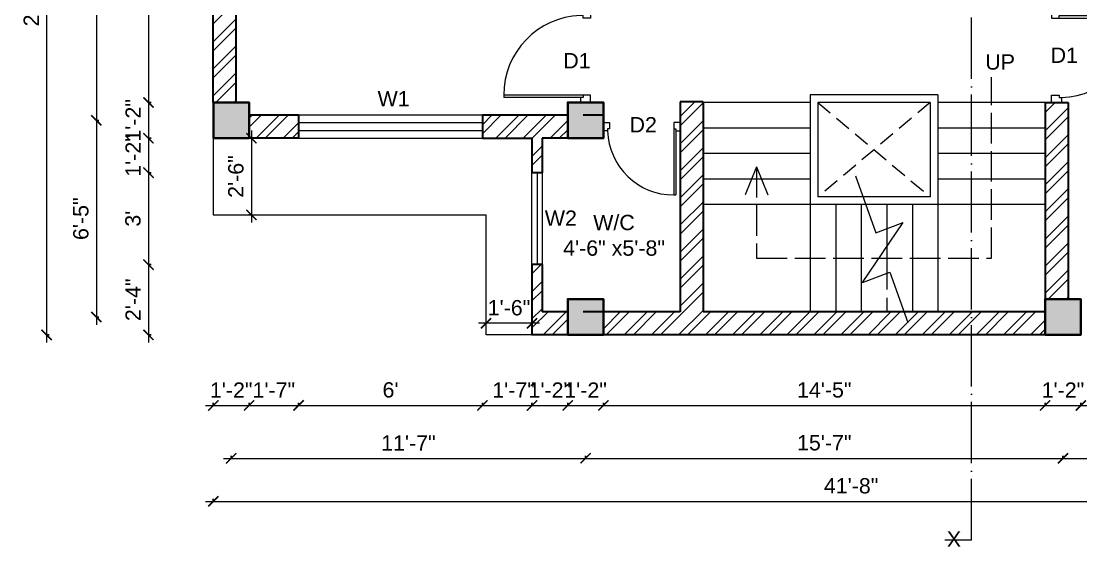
# Model space of a CAD drawing. Header units: inches. Extents: x -12071822 to 12321209, y -1222525 to 1319227.
# Drawn here: x 116372.3 to 116787.4, y 37196.9 to 37402.7 of the extents above; entities that cross this region are included whole.
import ezdxf

# ---------------------------------------------------------------- set-up
doc = ezdxf.new("R2010")
doc.units = ezdxf.units.IN
doc.header["$MEASUREMENT"] = 0
doc.header["$PDMODE"] = 35
for name, pattern in [('ACAD_ISO02W100', [15, 12, -3]), ('ACAD_ISO04W100', [30, 24, -3, 0, -3]), ('DASHED', [19.05, 12.7, -6.35])]:
    doc.linetypes.add(name, pattern=pattern)
for name, color, linetype, lineweight in [('Column', 181, 'Continuous', 40), ('Dimension', 130, 'Continuous', 9), ('Hatch', 9, 'Continuous', 9), ('Hidden', 254, 'ACAD_ISO02W100', 15), ('SECTION', 7, 'ACAD_ISO04W100', 18), ('Stairs', 61, 'Continuous', 18), ('TEXT', 255, 'Continuous', 35), ('Walls', 11, 'Continuous', 35), ('Windows', 151, 'Continuous', 15)]:
    doc.layers.add(name, color=color, linetype=linetype, lineweight=lineweight)
doc.styles.get("Standard").update_dxf_attribs({"font": 'arial.ttf'})
doc.dimstyles.get("Standard").update_dxf_attribs({"dimtxt": 6, "dimasz": 4, "dimexe": 0, "dimexo": 6, "dimgap": 3, "dimtad": 1, "dimdec": 0, "dimzin": 0, "dimdsep": 46, "dimlunit": 4, "dimtxsty": 'Standard', "dimblk": 'ARCHTICK', "dimcen": 0.09, "dimdle": 3, "dimclrd": 256, "dimadec": 0, "dimazin": 0, "dimtfac": 1, "dimtdec": 0, "dimtofl": 0, "dimtmove": 0, "dimatfit": 3, "dimfxl": 1, "dimfxlon": 1, "dimtolj": 1, "dimtzin": 0, "dimlwd": -1, "dimarcsym": 0})
pattern_1 = [(45, (-6139.794, -1273.291), (-5.30330086, 5.30330086), []), (45, (-6136.258, -1273.291), (-5.30330086, 5.30330086), [])]

# ---------------------------------------------------------------- blocks, each defined once
blk = doc.blocks.new('colm')
at = {"layer": 'Hatch'}
h = blk.add_hatch(color=256, dxfattribs=at)
h.dxf.hatch_style = 1
h.paths.add_polyline_path([(66705.71, 8319.73), (66705.71, 8307.73), (66717.71, 8307.73), (66717.71, 8319.73)])
at = {"layer": 'Column'}
blk.add_lwpolyline([(66705.71, 8307.73), (66717.71, 8307.73), (66717.71, 8319.73), (66705.71, 8319.73)], close=True, dxfattribs=at)
blk = doc.blocks.new('GFFGS')
at = {"layer": 'Windows'}
for p, q in [((97915.22, 19628.63), (97915.22, 19658.74)), ((97916.19, 19658.74), (97915.22, 19658.74)), ((97916.19, 19627.65), (97916.19, 19658.77)), ((97915.22, 19628.63), (97913.27, 19628.63)), ((97913.27, 19628.63), (97913.27, 19624.73)), ((97915.22, 19627.65), (97915.22, 19628.63)), ((97916.19, 19627.65), (97915.22, 19627.65)), ((97916.19, 19624.73), (97916.19, 19627.65)), ((97946.35, 19624.73), (97946.35, 19627.65)), ((97946.35, 19627.65), (97947.32, 19627.65)), ((97947.32, 19627.65), (97947.32, 19628.63)), ((97947.32, 19628.63), (97949.27, 19628.63)), ((97949.27, 19628.63), (97949.27, 19624.73)), ((97913.27, 19624.73), (97916.19, 19624.73)), ((97949.27, 19624.73), (97946.35, 19624.73))]:
    blk.add_line(p, q, dxfattribs=at)
blk.add_arc((97916.25, 19627.66), 31.08, 1.7801, 90.1235, dxfattribs=at)
blk = doc.blocks.new('_ArchTick')
at = {"color": 0, "linetype": 'ByBlock', "const_width": 0.15}
blk.add_lwpolyline([(-0.5, -0.5), (0.5, 0.5)], dxfattribs=at)
blk = doc.blocks.new('*D1693')
at = {"layer": 'Defpoints', "color": 0, "transparency": 16777216}
for p in [(116447.61, 37518.41), (116422.21, 37370.91), (116447.61, 37370.91)]:
    blk.add_point(p, dxfattribs=at)
at = {"layer": 'Dimension', "transparency": 16777216}
blk.add_line((116422.21, 37521.41), (116422.21, 37367.91), dxfattribs=at)
at = {"layer": 'Dimension', "color": 0, "lineweight": -2, "transparency": 16777216}
for p, q in [((116423.21, 37518.41), (116422.21, 37518.41)), ((116423.21, 37370.91), (116422.21, 37370.91))]:
    blk.add_line(p, q, dxfattribs=at)
at = {"layer": 'Dimension', "transparency": 16777216, "xscale": 4, "yscale": 4, "zscale": 4}
for p, rotation in [((116422.21, 37518.41), 90), ((116422.21, 37370.91), 270)]:
    blk.add_blockref('_ArchTick', p, dxfattribs=dict(at, rotation=rotation))
at = {"layer": 'Dimension', "color": 0, "lineweight": -2, "transparency": 16777216, "insert": (116416.14, 37444.66), "char_height": 6, "attachment_point": 5, "rotation": 90}
blk.add_mtext('\\A1;12\'-3"', dxfattribs=at)
blk = doc.blocks.new('*D1694')
at = {"layer": 'Defpoints', "color": 0, "transparency": 16777216}
for p in [(116447.61, 37370.91), (116422.21, 37356.91), (116447.61, 37356.91)]:
    blk.add_point(p, dxfattribs=at)
at = {"layer": 'Dimension', "transparency": 16777216}
blk.add_line((116422.21, 37373.91), (116422.21, 37353.91), dxfattribs=at)
at = {"layer": 'Dimension', "color": 0, "lineweight": -2, "transparency": 16777216}
for p, q in [((116423.21, 37370.91), (116422.21, 37370.91)), ((116423.21, 37356.91), (116422.21, 37356.91))]:
    blk.add_line(p, q, dxfattribs=at)
at = {"layer": 'Dimension', "transparency": 16777216, "xscale": 4, "yscale": 4, "zscale": 4}
for p, rotation in [((116422.21, 37370.91), 90), ((116422.21, 37356.91), 270)]:
    blk.add_blockref('_ArchTick', p, dxfattribs=dict(at, rotation=rotation))
at = {"layer": 'Dimension', "color": 0, "lineweight": -2, "transparency": 16777216, "insert": (116416.2, 37363.91), "char_height": 6, "attachment_point": 5, "rotation": 90}
blk.add_mtext('\\A1;1\'-2"', dxfattribs=at)
blk = doc.blocks.new('*D1695')
at = {"layer": 'Defpoints', "color": 0, "transparency": 16777216}
for p in [(116447.61, 37356.91), (116422.21, 37343.41), (116572.43, 37343.41)]:
    blk.add_point(p, dxfattribs=at)
at = {"layer": 'Dimension', "transparency": 16777216}
blk.add_line((116422.21, 37359.91), (116422.21, 37340.41), dxfattribs=at)
at = {"layer": 'Dimension', "color": 0, "lineweight": -2, "transparency": 16777216}
for p, q in [((116423.21, 37356.91), (116422.21, 37356.91)), ((116423.21, 37343.41), (116422.21, 37343.41))]:
    blk.add_line(p, q, dxfattribs=at)
at = {"layer": 'Dimension', "transparency": 16777216, "xscale": 4, "yscale": 4, "zscale": 4}
for p, rotation in [((116422.21, 37356.91), 90), ((116422.21, 37343.41), 270)]:
    blk.add_blockref('_ArchTick', p, dxfattribs=dict(at, rotation=rotation))
at = {"layer": 'Dimension', "color": 0, "lineweight": -2, "transparency": 16777216, "insert": (116416.2, 37350.16), "char_height": 6, "attachment_point": 5, "rotation": 90}
blk.add_mtext('\\A1;1\'-2"', dxfattribs=at)
blk = doc.blocks.new('*D1696')
at = {"layer": 'Defpoints', "color": 0, "transparency": 16777216}
for p in [(116572.43, 37343.41), (116422.21, 37307.41), (116572.43, 37307.41)]:
    blk.add_point(p, dxfattribs=at)
at = {"layer": 'Dimension', "transparency": 16777216}
blk.add_line((116422.21, 37346.41), (116422.21, 37304.41), dxfattribs=at)
at = {"layer": 'Dimension', "color": 0, "lineweight": -2, "transparency": 16777216}
for p, q in [((116423.21, 37343.41), (116422.21, 37343.41)), ((116423.21, 37307.41), (116422.21, 37307.41))]:
    blk.add_line(p, q, dxfattribs=at)
at = {"layer": 'Dimension', "transparency": 16777216, "xscale": 4, "yscale": 4, "zscale": 4}
for p, rotation in [((116422.21, 37343.41), 90), ((116422.21, 37307.41), 270)]:
    blk.add_blockref('_ArchTick', p, dxfattribs=dict(at, rotation=rotation))
at = {"layer": 'Dimension', "color": 0, "lineweight": -2, "transparency": 16777216, "insert": (116416.14, 37325.41), "char_height": 6, "attachment_point": 5, "rotation": 90}
blk.add_mtext("\\A1;3'", dxfattribs=at)
blk = doc.blocks.new('*D1697')
at = {"layer": 'Defpoints', "color": 0, "transparency": 16777216}
for p in [(116572.43, 37307.41), (116422.21, 37279.91), (116572.43, 37279.91)]:
    blk.add_point(p, dxfattribs=at)
at = {"layer": 'Dimension', "transparency": 16777216}
blk.add_line((116422.21, 37310.41), (116422.21, 37276.91), dxfattribs=at)
at = {"layer": 'Dimension', "color": 0, "lineweight": -2, "transparency": 16777216}
for p, q in [((116423.21, 37307.41), (116422.21, 37307.41)), ((116423.21, 37279.91), (116422.21, 37279.91))]:
    blk.add_line(p, q, dxfattribs=at)
at = {"layer": 'Dimension', "transparency": 16777216, "xscale": 4, "yscale": 4, "zscale": 4}
for p, rotation in [((116422.21, 37307.41), 90), ((116422.21, 37279.91), 270)]:
    blk.add_blockref('_ArchTick', p, dxfattribs=dict(at, rotation=rotation))
at = {"layer": 'Dimension', "color": 0, "lineweight": -2, "transparency": 16777216, "insert": (116416.2, 37293.66), "char_height": 6, "attachment_point": 5, "rotation": 90}
blk.add_mtext('\\A1;2\'-4"', dxfattribs=at)
blk = doc.blocks.new('*D1698')
at = {"layer": 'Defpoints', "color": 0, "transparency": 16777216}
for p in [(116447.61, 37525.41), (116401.81, 37363.91), (116447.61, 37363.91)]:
    blk.add_point(p, dxfattribs=at)
at = {"layer": 'Dimension', "transparency": 16777216}
blk.add_line((116401.81, 37528.41), (116401.81, 37360.91), dxfattribs=at)
at = {"layer": 'Dimension', "color": 0, "lineweight": -2, "transparency": 16777216}
for p, q in [((116402.81, 37525.41), (116401.81, 37525.41)), ((116402.81, 37363.91), (116401.81, 37363.91))]:
    blk.add_line(p, q, dxfattribs=at)
at = {"layer": 'Dimension', "transparency": 16777216, "xscale": 4, "yscale": 4, "zscale": 4}
for p, rotation in [((116401.81, 37525.41), 90), ((116401.81, 37363.91), 270)]:
    blk.add_blockref('_ArchTick', p, dxfattribs=dict(at, rotation=rotation))
at = {"layer": 'Dimension', "color": 0, "lineweight": -2, "transparency": 16777216, "insert": (116395.74, 37444.66), "char_height": 6, "attachment_point": 5, "rotation": 90}
blk.add_mtext('\\A1;13\'-5"', dxfattribs=at)
blk = doc.blocks.new('*D1699')
at = {"layer": 'Defpoints', "color": 0, "transparency": 16777216}
for p in [(116447.61, 37363.91), (116401.81, 37286.91), (116586.43, 37286.91)]:
    blk.add_point(p, dxfattribs=at)
at = {"layer": 'Dimension', "transparency": 16777216}
blk.add_line((116401.81, 37366.91), (116401.81, 37283.91), dxfattribs=at)
at = {"layer": 'Dimension', "color": 0, "lineweight": -2, "transparency": 16777216}
for p, q in [((116402.81, 37363.91), (116401.81, 37363.91)), ((116402.81, 37286.91), (116401.81, 37286.91))]:
    blk.add_line(p, q, dxfattribs=at)
at = {"layer": 'Dimension', "transparency": 16777216, "xscale": 4, "yscale": 4, "zscale": 4}
for p, rotation in [((116401.81, 37363.91), 90), ((116401.81, 37286.91), 270)]:
    blk.add_blockref('_ArchTick', p, dxfattribs=dict(at, rotation=rotation))
at = {"layer": 'Dimension', "color": 0, "lineweight": -2, "transparency": 16777216, "insert": (116395.74, 37325.41), "char_height": 6, "attachment_point": 5, "rotation": 90}
blk.add_mtext('\\A1;6\'-5"', dxfattribs=at)
blk = doc.blocks.new('*D1581')
at = {"layer": 'Defpoints', "color": 0, "transparency": 16777216}
for p in [(116447.61, 37532.41), (116382.3, 37279.91), (116572.43, 37279.91)]:
    blk.add_point(p, dxfattribs=at)
at = {"layer": 'Dimension', "transparency": 16777216}
blk.add_line((116382.3, 37535.41), (116382.3, 37276.91), dxfattribs=at)
at = {"layer": 'Dimension', "color": 0, "lineweight": -2, "transparency": 16777216}
for p, q in [((116383.3, 37532.41), (116382.3, 37532.41)), ((116383.3, 37279.91), (116382.3, 37279.91))]:
    blk.add_line(p, q, dxfattribs=at)
at = {"layer": 'Dimension', "transparency": 16777216, "xscale": 4, "yscale": 4, "zscale": 4}
for p, rotation in [((116382.3, 37532.41), 90), ((116382.3, 37279.91), 270)]:
    blk.add_blockref('_ArchTick', p, dxfattribs=dict(at, rotation=rotation))
at = {"layer": 'Dimension', "color": 0, "lineweight": -2, "transparency": 16777216, "insert": (116376.28, 37406.16), "char_height": 6, "attachment_point": 5, "rotation": 90}
blk.add_mtext("\\A1;21'", dxfattribs=at)
blk = doc.blocks.new('*D1582')
at = {"layer": 'Defpoints', "color": 0, "transparency": 16777216}
for p in [(116447.61, 37356.91), (116461.61, 37356.91), (116461.61, 37252.28)]:
    blk.add_point(p, dxfattribs=at)
at = {"layer": 'Dimension', "color": 0, "lineweight": -2, "transparency": 16777216}
for p, q in [((116447.61, 37253.28), (116447.61, 37252.28)), ((116461.61, 37253.28), (116461.61, 37252.28))]:
    blk.add_line(p, q, dxfattribs=at)
at = {"layer": 'Dimension', "transparency": 16777216}
blk.add_line((116444.61, 37252.28), (116464.61, 37252.28), dxfattribs=at)
at = {"layer": 'Dimension', "transparency": 16777216, "xscale": 4, "yscale": 4, "zscale": 4, "rotation": 180}
blk.add_blockref('_ArchTick', (116447.61, 37252.28), dxfattribs=at)
at = {"layer": 'Dimension', "transparency": 16777216, "xscale": 4, "yscale": 4, "zscale": 4}
blk.add_blockref('_ArchTick', (116461.61, 37252.28), dxfattribs=at)
at = {"layer": 'Dimension', "color": 0, "lineweight": -2, "transparency": 16777216, "insert": (116454.61, 37258.29), "char_height": 6, "attachment_point": 5}
blk.add_mtext('\\A1;1\'-2"', dxfattribs=at)
blk = doc.blocks.new('*D1700')
at = {"layer": 'Defpoints', "color": 0, "transparency": 16777216}
for p in [(116553.02, 37356.91), (116572.43, 37279.91), (116572.43, 37252.28)]:
    blk.add_point(p, dxfattribs=at)
at = {"layer": 'Dimension', "color": 0, "lineweight": -2, "transparency": 16777216}
for p, q in [((116553.02, 37253.28), (116553.02, 37252.28)), ((116572.43, 37253.28), (116572.43, 37252.28))]:
    blk.add_line(p, q, dxfattribs=at)
at = {"layer": 'Dimension', "transparency": 16777216}
blk.add_line((116550.02, 37252.28), (116575.43, 37252.28), dxfattribs=at)
at = {"layer": 'Dimension', "transparency": 16777216, "xscale": 4, "yscale": 4, "zscale": 4, "rotation": 180}
blk.add_blockref('_ArchTick', (116553.02, 37252.28), dxfattribs=at)
at = {"layer": 'Dimension', "transparency": 16777216, "xscale": 4, "yscale": 4, "zscale": 4}
blk.add_blockref('_ArchTick', (116572.43, 37252.28), dxfattribs=at)
at = {"layer": 'Dimension', "color": 0, "lineweight": -2, "transparency": 16777216, "insert": (116565.22, 37258.29), "char_height": 6, "attachment_point": 5}
blk.add_mtext('\\A1;1\'-7"', dxfattribs=at)
blk = doc.blocks.new('*D1701')
at = {"layer": 'Defpoints', "color": 0, "transparency": 16777216}
for p in [(116572.43, 37279.91), (116586.43, 37279.91), (116586.43, 37252.28)]:
    blk.add_point(p, dxfattribs=at)
at = {"layer": 'Dimension', "color": 0, "lineweight": -2, "transparency": 16777216}
for p, q in [((116572.43, 37253.28), (116572.43, 37252.28)), ((116586.43, 37253.28), (116586.43, 37252.28))]:
    blk.add_line(p, q, dxfattribs=at)
at = {"layer": 'Dimension', "transparency": 16777216}
blk.add_line((116569.43, 37252.28), (116589.43, 37252.28), dxfattribs=at)
at = {"layer": 'Dimension', "transparency": 16777216, "xscale": 4, "yscale": 4, "zscale": 4, "rotation": 180}
blk.add_blockref('_ArchTick', (116572.43, 37252.28), dxfattribs=at)
at = {"layer": 'Dimension', "transparency": 16777216, "xscale": 4, "yscale": 4, "zscale": 4}
blk.add_blockref('_ArchTick', (116586.43, 37252.28), dxfattribs=at)
at = {"layer": 'Dimension', "color": 0, "lineweight": -2, "transparency": 16777216, "insert": (116579.43, 37258.29), "char_height": 6, "attachment_point": 5}
blk.add_mtext('\\A1;1\'-2"', dxfattribs=at)
blk = doc.blocks.new('*D1702')
at = {"layer": 'Defpoints', "color": 0, "transparency": 16777216}
for p in [(116586.43, 37279.91), (116600.43, 37279.91), (116600.43, 37252.28)]:
    blk.add_point(p, dxfattribs=at)
at = {"layer": 'Dimension', "color": 0, "lineweight": -2, "transparency": 16777216}
for p, q in [((116586.43, 37253.28), (116586.43, 37252.28)), ((116600.43, 37253.28), (116600.43, 37252.28))]:
    blk.add_line(p, q, dxfattribs=at)
at = {"layer": 'Dimension', "transparency": 16777216}
blk.add_line((116583.43, 37252.28), (116603.43, 37252.28), dxfattribs=at)
at = {"layer": 'Dimension', "transparency": 16777216, "xscale": 4, "yscale": 4, "zscale": 4, "rotation": 180}
blk.add_blockref('_ArchTick', (116586.43, 37252.28), dxfattribs=at)
at = {"layer": 'Dimension', "transparency": 16777216, "xscale": 4, "yscale": 4, "zscale": 4}
blk.add_blockref('_ArchTick', (116600.43, 37252.28), dxfattribs=at)
at = {"layer": 'Dimension', "color": 0, "lineweight": -2, "transparency": 16777216, "insert": (116593.43, 37258.29), "char_height": 6, "attachment_point": 5}
blk.add_mtext('\\A1;1\'-2"', dxfattribs=at)
blk = doc.blocks.new('*D1703')
at = {"layer": 'Defpoints', "color": 0, "transparency": 16777216}
for p in [(116773.43, 37279.91), (116787.43, 37279.91), (116787.43, 37252.28)]:
    blk.add_point(p, dxfattribs=at)
at = {"layer": 'Dimension', "color": 0, "lineweight": -2, "transparency": 16777216}
for p, q in [((116773.43, 37253.28), (116773.43, 37252.28)), ((116787.43, 37253.28), (116787.43, 37252.28))]:
    blk.add_line(p, q, dxfattribs=at)
at = {"layer": 'Dimension', "transparency": 16777216}
blk.add_line((116770.43, 37252.28), (116790.43, 37252.28), dxfattribs=at)
at = {"layer": 'Dimension', "transparency": 16777216, "xscale": 4, "yscale": 4, "zscale": 4, "rotation": 180}
blk.add_blockref('_ArchTick', (116773.43, 37252.28), dxfattribs=at)
at = {"layer": 'Dimension', "transparency": 16777216, "xscale": 4, "yscale": 4, "zscale": 4}
blk.add_blockref('_ArchTick', (116787.43, 37252.28), dxfattribs=at)
at = {"layer": 'Dimension', "color": 0, "lineweight": -2, "transparency": 16777216, "insert": (116780.43, 37258.29), "char_height": 6, "attachment_point": 5}
blk.add_mtext('\\A1;1\'-2"', dxfattribs=at)
blk = doc.blocks.new('*D1704')
at = {"layer": 'Defpoints', "color": 0, "transparency": 16777216}
for p in [(116787.43, 37279.91), (116933.3, 37279.91), (116933.3, 37252.28)]:
    blk.add_point(p, dxfattribs=at)
at = {"layer": 'Dimension', "color": 0, "lineweight": -2, "transparency": 16777216}
for p, q in [((116787.43, 37253.28), (116787.43, 37252.28)), ((116933.3, 37253.28), (116933.3, 37252.28))]:
    blk.add_line(p, q, dxfattribs=at)
at = {"layer": 'Dimension', "transparency": 16777216}
blk.add_line((116784.43, 37252.28), (116936.3, 37252.28), dxfattribs=at)
at = {"layer": 'Dimension', "transparency": 16777216, "xscale": 4, "yscale": 4, "zscale": 4, "rotation": 180}
blk.add_blockref('_ArchTick', (116787.43, 37252.28), dxfattribs=at)
at = {"layer": 'Dimension', "transparency": 16777216, "xscale": 4, "yscale": 4, "zscale": 4}
blk.add_blockref('_ArchTick', (116933.3, 37252.28), dxfattribs=at)
at = {"layer": 'Dimension', "color": 0, "lineweight": -2, "transparency": 16777216, "insert": (116860.36, 37258.29), "char_height": 6, "attachment_point": 5}
blk.add_mtext('\\A1;12\'-2"', dxfattribs=at)
blk = doc.blocks.new('*D1706')
at = {"layer": 'Defpoints', "color": 0, "transparency": 16777216}
for p in [(116454.61, 37356.91), (116593.43, 37279.91), (116593.43, 37231.58)]:
    blk.add_point(p, dxfattribs=at)
at = {"layer": 'Dimension', "color": 0, "lineweight": -2, "transparency": 16777216}
for p, q in [((116454.61, 37232.58), (116454.61, 37231.58)), ((116593.43, 37232.58), (116593.43, 37231.58))]:
    blk.add_line(p, q, dxfattribs=at)
at = {"layer": 'Dimension', "transparency": 16777216}
blk.add_line((116451.61, 37231.58), (116596.43, 37231.58), dxfattribs=at)
at = {"layer": 'Dimension', "transparency": 16777216, "xscale": 4, "yscale": 4, "zscale": 4, "rotation": 180}
blk.add_blockref('_ArchTick', (116454.61, 37231.58), dxfattribs=at)
at = {"layer": 'Dimension', "transparency": 16777216, "xscale": 4, "yscale": 4, "zscale": 4}
blk.add_blockref('_ArchTick', (116593.43, 37231.58), dxfattribs=at)
at = {"layer": 'Dimension', "color": 0, "lineweight": -2, "transparency": 16777216, "insert": (116524.02, 37237.59), "char_height": 6, "attachment_point": 5}
blk.add_mtext('\\A1;11\'-7"', dxfattribs=at)
blk = doc.blocks.new('*D1707')
at = {"layer": 'Defpoints', "color": 0, "transparency": 16777216}
for p in [(116593.43, 37279.91), (116780.43, 37279.91), (116780.43, 37231.58)]:
    blk.add_point(p, dxfattribs=at)
at = {"layer": 'Dimension', "color": 0, "lineweight": -2, "transparency": 16777216}
for p, q in [((116593.43, 37232.58), (116593.43, 37231.58)), ((116780.43, 37232.58), (116780.43, 37231.58))]:
    blk.add_line(p, q, dxfattribs=at)
at = {"layer": 'Dimension', "transparency": 16777216}
blk.add_line((116590.43, 37231.58), (116783.43, 37231.58), dxfattribs=at)
at = {"layer": 'Dimension', "transparency": 16777216, "xscale": 4, "yscale": 4, "zscale": 4, "rotation": 180}
blk.add_blockref('_ArchTick', (116593.43, 37231.58), dxfattribs=at)
at = {"layer": 'Dimension', "transparency": 16777216, "xscale": 4, "yscale": 4, "zscale": 4}
blk.add_blockref('_ArchTick', (116780.43, 37231.58), dxfattribs=at)
at = {"layer": 'Dimension', "color": 0, "lineweight": -2, "transparency": 16777216, "insert": (116686.93, 37237.65), "char_height": 6, "attachment_point": 5}
blk.add_mtext('\\A1;15\'-7"', dxfattribs=at)
blk = doc.blocks.new('*D1708')
at = {"layer": 'Defpoints', "color": 0, "transparency": 16777216}
for p in [(116780.43, 37279.91), (116940.3, 37279.91), (116940.3, 37231.58)]:
    blk.add_point(p, dxfattribs=at)
at = {"layer": 'Dimension', "color": 0, "lineweight": -2, "transparency": 16777216}
for p, q in [((116780.43, 37232.58), (116780.43, 37231.58)), ((116940.3, 37232.58), (116940.3, 37231.58))]:
    blk.add_line(p, q, dxfattribs=at)
at = {"layer": 'Dimension', "transparency": 16777216}
blk.add_line((116777.43, 37231.58), (116943.3, 37231.58), dxfattribs=at)
at = {"layer": 'Dimension', "transparency": 16777216, "xscale": 4, "yscale": 4, "zscale": 4, "rotation": 180}
blk.add_blockref('_ArchTick', (116780.43, 37231.58), dxfattribs=at)
at = {"layer": 'Dimension', "transparency": 16777216, "xscale": 4, "yscale": 4, "zscale": 4}
blk.add_blockref('_ArchTick', (116940.3, 37231.58), dxfattribs=at)
at = {"layer": 'Dimension', "color": 0, "lineweight": -2, "transparency": 16777216, "insert": (116860.36, 37237.65), "char_height": 6, "attachment_point": 5}
blk.add_mtext('\\A1;13\'-4"', dxfattribs=at)
blk = doc.blocks.new('*D1583')
at = {"layer": 'Defpoints', "color": 0, "transparency": 16777216}
for p in [(116447.61, 37356.91), (116947.3, 37279.91), (116947.3, 37214.71)]:
    blk.add_point(p, dxfattribs=at)
at = {"layer": 'Dimension', "transparency": 16777216}
blk.add_line((116444.61, 37214.71), (116950.3, 37214.71), dxfattribs=at)
at = {"layer": 'Dimension', "color": 0, "lineweight": -2, "transparency": 16777216}
for p, q in [((116447.61, 37215.71), (116447.61, 37214.71)), ((116947.3, 37215.71), (116947.3, 37214.71))]:
    blk.add_line(p, q, dxfattribs=at)
at = {"layer": 'Dimension', "transparency": 16777216, "xscale": 4, "yscale": 4, "zscale": 4, "rotation": 180}
blk.add_blockref('_ArchTick', (116447.61, 37214.71), dxfattribs=at)
at = {"layer": 'Dimension', "transparency": 16777216, "xscale": 4, "yscale": 4, "zscale": 4}
blk.add_blockref('_ArchTick', (116947.3, 37214.71), dxfattribs=at)
at = {"layer": 'Dimension', "color": 0, "lineweight": -2, "transparency": 16777216, "insert": (116697.45, 37220.78), "char_height": 6, "attachment_point": 5}
blk.add_mtext('\\A1;41\'-8"', dxfattribs=at)
blk = doc.blocks.new('*D1588')
at = {"layer": 'Defpoints', "color": 0, "transparency": 16777216}
for p in [(116461.61, 37356.91), (116481.02, 37356.91), (116481.02, 37252.28)]:
    blk.add_point(p, dxfattribs=at)
at = {"layer": 'Dimension', "color": 0, "lineweight": -2, "transparency": 16777216}
for p, q in [((116461.61, 37253.28), (116461.61, 37252.28)), ((116481.02, 37253.28), (116481.02, 37252.28))]:
    blk.add_line(p, q, dxfattribs=at)
at = {"layer": 'Dimension', "transparency": 16777216}
blk.add_line((116458.61, 37252.28), (116484.02, 37252.28), dxfattribs=at)
at = {"layer": 'Dimension', "transparency": 16777216, "xscale": 4, "yscale": 4, "zscale": 4, "rotation": 180}
blk.add_blockref('_ArchTick', (116461.61, 37252.28), dxfattribs=at)
at = {"layer": 'Dimension', "transparency": 16777216, "xscale": 4, "yscale": 4, "zscale": 4}
blk.add_blockref('_ArchTick', (116481.02, 37252.28), dxfattribs=at)
at = {"layer": 'Dimension', "color": 0, "transparency": 16777216, "insert": (116471.31, 37258.29), "char_height": 6, "attachment_point": 5}
blk.add_mtext('\\A1;1\'-7"', dxfattribs=at)
blk = doc.blocks.new('*D1711')
at = {"layer": 'Defpoints', "color": 0, "transparency": 16777216}
for p in [(116481.02, 37356.91), (116553.02, 37356.91), (116553.02, 37252.28)]:
    blk.add_point(p, dxfattribs=at)
at = {"layer": 'Dimension', "color": 0, "lineweight": -2, "transparency": 16777216}
for p, q in [((116481.02, 37253.28), (116481.02, 37252.28)), ((116553.02, 37253.28), (116553.02, 37252.28))]:
    blk.add_line(p, q, dxfattribs=at)
at = {"layer": 'Dimension', "transparency": 16777216}
blk.add_line((116478.02, 37252.28), (116556.02, 37252.28), dxfattribs=at)
at = {"layer": 'Dimension', "transparency": 16777216, "xscale": 4, "yscale": 4, "zscale": 4, "rotation": 180}
blk.add_blockref('_ArchTick', (116481.02, 37252.28), dxfattribs=at)
at = {"layer": 'Dimension', "transparency": 16777216, "xscale": 4, "yscale": 4, "zscale": 4}
blk.add_blockref('_ArchTick', (116553.02, 37252.28), dxfattribs=at)
at = {"layer": 'Dimension', "color": 0, "transparency": 16777216, "insert": (116517.02, 37258.34), "char_height": 6, "attachment_point": 5}
blk.add_mtext("\\A1;6'", dxfattribs=at)
blk = doc.blocks.new('*D1796')
at = {"layer": 'Defpoints', "color": 0, "transparency": 16777216}
for p in [(116447.61, 37356.91), (116447.61, 37326.91), (116462.53, 37326.91)]:
    blk.add_point(p, dxfattribs=at)
at = {"layer": 'Windows', "transparency": 16777216}
blk.add_line((116462.53, 37359.91), (116462.53, 37323.91), dxfattribs=at)
at = {"layer": 'Windows', "color": 0, "lineweight": -2, "transparency": 16777216}
for p, q in [((116461.53, 37356.91), (116462.53, 37356.91)), ((116461.53, 37326.91), (116462.53, 37326.91))]:
    blk.add_line(p, q, dxfattribs=at)
at = {"layer": 'Windows', "transparency": 16777216, "xscale": 4, "yscale": 4, "zscale": 4}
for p, rotation in [((116462.53, 37356.91), 90), ((116462.53, 37326.91), 270)]:
    blk.add_blockref('_ArchTick', p, dxfattribs=dict(at, rotation=rotation))
at = {"layer": 'Windows', "color": 0, "transparency": 16777216, "insert": (116456.46, 37341.91), "char_height": 6, "attachment_point": 5, "rotation": 90}
blk.add_mtext('\\A1;2\'-6"', dxfattribs=at)
blk = doc.blocks.new('*D1797')
at = {"layer": 'Defpoints', "color": 0, "transparency": 16777216}
for p in [(116554.43, 37284.45), (116554.43, 37279.91), (116572.43, 37279.91)]:
    blk.add_point(p, dxfattribs=at)
at = {"layer": 'Windows', "transparency": 16777216}
blk.add_line((116575.43, 37284.45), (116551.43, 37284.45), dxfattribs=at)
at = {"layer": 'Windows', "transparency": 16777216, "xscale": 4, "yscale": 4, "zscale": 4, "rotation": 180}
blk.add_blockref('_ArchTick', (116554.43, 37284.45), dxfattribs=at)
at = {"layer": 'Windows', "transparency": 16777216, "xscale": 4, "yscale": 4, "zscale": 4}
blk.add_blockref('_ArchTick', (116572.43, 37284.45), dxfattribs=at)
at = {"layer": 'Windows', "color": 0, "transparency": 16777216, "insert": (116563.43, 37290.51), "char_height": 6, "attachment_point": 5}
blk.add_mtext('\\A1;1\'-6"', dxfattribs=at)
blk = doc.blocks.new('*D1806')
at = {"layer": 'Defpoints', "color": 0, "transparency": 16777216}
for p in [(116600.43, 37279.91), (116773.43, 37279.91), (116773.43, 37252.28)]:
    blk.add_point(p, dxfattribs=at)
at = {"layer": 'Dimension', "color": 0, "lineweight": -2, "transparency": 16777216}
for p, q in [((116600.43, 37253.28), (116600.43, 37252.28)), ((116773.43, 37253.28), (116773.43, 37252.28))]:
    blk.add_line(p, q, dxfattribs=at)
at = {"layer": 'Dimension', "transparency": 16777216}
blk.add_line((116597.43, 37252.28), (116776.43, 37252.28), dxfattribs=at)
at = {"layer": 'Dimension', "transparency": 16777216, "xscale": 4, "yscale": 4, "zscale": 4, "rotation": 180}
blk.add_blockref('_ArchTick', (116600.43, 37252.28), dxfattribs=at)
at = {"layer": 'Dimension', "transparency": 16777216, "xscale": 4, "yscale": 4, "zscale": 4}
blk.add_blockref('_ArchTick', (116773.43, 37252.28), dxfattribs=at)
at = {"layer": 'Dimension', "color": 0, "transparency": 16777216, "insert": (116686.93, 37258.34), "char_height": 6, "attachment_point": 5}
blk.add_mtext('\\A1;14\'-5"', dxfattribs=at)

msp = doc.modelspace()

# ---------------------------------------------------------------- hatches: boundary and pattern name
at = {"layer": 'Hatch'}
h = msp.add_hatch(dxfattribs=at)
h.set_pattern_fill('ANSI32', color=256, scale=20)
h.set_pattern_definition(pattern_1)
h.paths.add_polyline_path([(116456.61, 37518.41), (116447.61, 37518.41), (116447.61, 37370.91), (116456.61, 37370.91)])
h = msp.add_hatch(dxfattribs=at)
h.set_pattern_fill('ANSI32', color=256, scale=20)
h.set_pattern_definition(pattern_1)
h.paths.add_polyline_path([(116639.43, 37288.91), (116639.43, 37371.16), (116630.43, 37371.16), (116630.43, 37288.91), (116600.43, 37288.91), (116600.43, 37279.91), (116773.43, 37279.91), (116773.43, 37288.91)])
h = msp.add_hatch(dxfattribs=at)
h.set_pattern_fill('ANSI32', color=256, scale=20)
h.set_pattern_definition(pattern_1)
h.paths.add_polyline_path([(116782.43, 37370.91), (116773.43, 37370.91), (116773.43, 37293.91), (116782.43, 37293.91)])
h = msp.add_hatch(dxfattribs=at)
h.set_pattern_fill('ANSI32', color=256, scale=20)
h.set_pattern_definition([(45, (-8760.057, -564.577), (-5.30330086, 5.30330086), []), (45, (-8756.522, -564.577), (-5.30330086, 5.30330086), [])])
h.paths.add_polyline_path([(116481.02, 37356.91), (116481.02, 37365.91), (116461.61, 37365.91), (116461.61, 37356.91)])
h = msp.add_hatch(dxfattribs=at)
h.set_pattern_fill('ANSI32', color=256, scale=20)
h.set_pattern_definition(pattern_1)
h.paths.add_polyline_path([(116572.43, 37356.91), (116572.43, 37343.41), (116576.43, 37343.41), (116576.43, 37356.91), (116586.43, 37356.91), (116586.43, 37365.91), (116553.02, 37365.91), (116553.02, 37356.91)])
h = msp.add_hatch(dxfattribs=at)
h.set_pattern_fill('ANSI32', color=256, scale=20)
h.set_pattern_definition(pattern_1)
h.paths.add_polyline_path([(116576.43, 37288.91), (116576.43, 37307.41), (116572.43, 37307.41), (116572.43, 37279.91), (116586.43, 37279.91), (116586.43, 37288.91)])

# ---------------------------------------------------------------- linework, layer by layer
at = {"layer": 'Hidden'}
for p, q in [((116752.43, 37309.91), (116752.43, 37380.77)), ((116660.43, 37345.74), (116656, 37334.74)), ((116660.43, 37345.74), (116660.43, 37309.91)), ((116660.43, 37345.74), (116664.85, 37334.74)), ((116660.43, 37309.91), (116752.43, 37309.91))]:
    msp.add_line(p, q, dxfattribs=at)
at = {"layer": 'SECTION'}
for q in [(116744.59, 37611.22), (116734.2, 37199.55)]:
    msp.add_line((116744.59, 37199.55), q, dxfattribs=at)
at = {"layer": 'Stairs'}
for p, q in [((116731.43, 37373.91), (116681.43, 37373.91)), ((116681.43, 37373.91), (116681.43, 37288.91)), ((116731.43, 37373.91), (116731.43, 37288.91)), ((116681.43, 37370.91), (116639.43, 37370.91)), ((116728.43, 37370.91), (116684.43, 37370.91)), ((116684.43, 37370.91), (116684.43, 37333.91)), ((116728.43, 37370.91), (116728.43, 37333.91)), ((116773.43, 37370.91), (116731.43, 37370.91)), ((116681.43, 37360.91), (116639.43, 37360.91)), ((116773.43, 37360.91), (116731.43, 37360.91)), ((116447.61, 37356.91), (116447.61, 37326.91)), ((116681.43, 37350.91), (116639.43, 37350.91)), ((116773.43, 37350.91), (116731.43, 37350.91)), ((116681.43, 37340.91), (116639.43, 37340.91)), ((116699.12, 37342.24), (116707.11, 37319.93)), ((116773.43, 37340.91), (116731.43, 37340.91)), ((116703.18, 37333.91), (116684.43, 37333.91)), ((116728.43, 37333.91), (116703.18, 37333.91)), ((116703.18, 37330.91), (116639.43, 37330.91)), ((116691.43, 37330.91), (116691.43, 37288.91)), ((116701.43, 37330.91), (116701.43, 37288.91)), ((116773.43, 37330.91), (116703.18, 37330.91)), ((116711.43, 37330.91), (116711.43, 37321.53)), ((116721.43, 37330.91), (116721.43, 37288.91)), ((116447.61, 37326.91), (116554.43, 37326.91)), ((116554.43, 37279.91), (116554.43, 37326.91)), ((116701.93, 37300.49), (116717.83, 37323.9)), ((116707.11, 37319.93), (116717.83, 37323.9)), ((116711.43, 37321.53), (116711.43, 37314.47)), ((116711.43, 37314.47), (116711.43, 37304)), ((116701.93, 37300.49), (116712.65, 37304.45)), ((116712.65, 37304.45), (116719.73, 37284.7)), ((116572.43, 37279.91), (116554.43, 37279.91))]:
    msp.add_line(p, q, dxfattribs=at)
at = {"layer": 'Stairs', "linetype": 'DASHED', "ltscale": 0.5}
for p, q in [((116728.43, 37370.91), (116684.43, 37333.91)), ((116684.43, 37370.91), (116728.43, 37333.91)), ((116773.43, 37366.57), (116773.43, 37370.91)), ((116711.43, 37304), (116711.43, 37288.91))]:
    msp.add_line(p, q, dxfattribs=at)
at = {"layer": 'Walls'}
for p, q in [((116447.61, 37370.91), (116447.61, 37518.41)), ((116456.61, 37370.91), (116456.61, 37518.41)), ((116630.43, 37371.16), (116630.43, 37288.91)), ((116639.43, 37371.16), (116630.43, 37371.16)), ((116639.43, 37371.16), (116639.43, 37288.91)), ((116773.43, 37370.91), (116773.43, 37293.91)), ((116773.43, 37370.91), (116782.43, 37370.91)), ((116782.43, 37370.91), (116782.43, 37293.91)), ((116481.02, 37365.91), (116461.61, 37365.91)), ((116481.02, 37365.91), (116481.02, 37356.91)), ((116586.43, 37365.91), (116553.02, 37365.91)), ((116553.02, 37365.91), (116553.02, 37356.91)), ((116600.43, 37365.91), (116592.43, 37365.91)), ((116600.43, 37365.91), (116600.43, 37356.91)), ((116481.02, 37356.91), (116461.61, 37356.91)), ((116553.02, 37356.91), (116572.43, 37356.91)), ((116572.43, 37356.91), (116572.43, 37343.41)), ((116576.43, 37356.91), (116576.43, 37343.41)), ((116586.43, 37356.91), (116576.43, 37356.91)), ((116592.43, 37356.91), (116600.43, 37356.91)), ((116576.43, 37343.41), (116572.43, 37343.41)), ((116572.43, 37307.41), (116572.43, 37279.91)), ((116576.43, 37307.41), (116572.43, 37307.41)), ((116576.43, 37307.41), (116576.43, 37288.91)), ((116586.43, 37288.91), (116576.43, 37288.91)), ((116630.43, 37288.91), (116592.43, 37288.91)), ((116773.43, 37288.91), (116639.43, 37288.91)), ((116586.43, 37279.91), (116572.43, 37279.91)), ((116773.43, 37279.91), (116592.43, 37279.91))]:
    msp.add_line(p, q, dxfattribs=at)
at = {"layer": 'Windows'}
for p, q in [((116553.02, 37365.91), (116481.02, 37365.91)), ((116553.02, 37362.91), (116481.02, 37362.91)), ((116481.02, 37359.91), (116553.02, 37359.91)), ((116481.02, 37356.91), (116553.02, 37356.91)), ((116572.43, 37307.41), (116572.43, 37343.41)), ((116574.43, 37343.41), (116574.43, 37307.41)), ((116576.43, 37343.41), (116576.43, 37307.41))]:
    msp.add_line(p, q, dxfattribs=at)

# ---------------------------------------------------------------- block references
at = {"layer": 'Column', "xscale": 1.166666666667879, "yscale": 1.166666666667879, "zscale": 1.166666666667879}
for p in [(38624.29, 27664.57), (38763.1, 27664.57), (38763.1, 27587.57), (38950.1, 27587.57)]:
    msp.add_blockref('colm', p, dxfattribs=at)
at = {"layer": 'Windows'}
for p, rotation in [((136220.1, -60542.36), 90), ((97151.25, 135320.18), 270)]:
    msp.add_blockref('GFFGS', p, dxfattribs=dict(at, rotation=rotation))
at = {"layer": 'Windows', "xscale": 0.8333333333339397, "yscale": 0.8333333333339397, "zscale": 0.8333333333339397, "rotation": 180}
msp.add_blockref('GFFGS', (198224.82, 53716.98), dxfattribs=at)

# ---------------------------------------------------------------- texts
at = {"layer": 'TEXT', "char_height": 6}
for s, width, insert, attachment_point in [('\\pi5.0988;D1', 18.7269, (116579.6, 37390.27), 1), ('\\pi5.0988;D1', 18.7269, (116770.5, 37392.41), 1), ('UP', 18.7269, (116761.65, 37383.69), 9), ('W1', 18.7269, (116511.95, 37375.41), 1), ('\\pi4.55037;D2', 18.7269, (116606.1, 37365.2), 1), ('\\pi3.34914;W2', 18.7269, (116574.11, 37328.62), 1), ('\\pi34.18972;W/C\\P\\pi22.41891;4\'-6" x5\'-8"', 84.2389, (116562.22, 37310.83), 7), ('X', 18.7269, (116740.53, 37202.94), 3)]:
    msp.add_mtext_dynamic_manual_height_columns(s, width=width, gutter_width=1, heights=[0], dxfattribs=dict(at, insert=insert, attachment_point=attachment_point))

# ---------------------------------------------------------------- dimensions: what is measured, and where the dimension line sits
at = {"layer": 'Dimension', "lineweight": -2}
for base, p1, p2, picture, middle in [((116382.2967, 37279.9134), (116447.6079, 37532.4109), (116572.4252, 37279.9134), '*D1581', (116376.2844, 37406.1621)), ((116401.8075, 37363.9134), (116447.6079, 37525.4109), (116447.6079, 37363.9134), '*D1698', (116395.742, 37444.6621)), ((116422.2094, 37370.9134), (116447.6079, 37518.4109), (116447.6079, 37370.9134), '*D1693', (116416.1439, 37444.6621)), ((116401.81, 37286.91), (116447.61, 37363.91), (116586.43, 37286.91), '*D1699', (116395.74, 37325.41)), ((116422.21, 37307.41), (116572.43, 37343.41), (116572.43, 37307.41), '*D1696', (116416.14, 37325.41)), ((116422.20936098, 37279.91335039), (116572.42523559, 37307.41335039), (116572.42523559, 37279.91335039), '*D1697', (116416.19708268, 37293.66335039))]:
    dim = msp.add_linear_dim(base=base, p1=p1, p2=p2, angle=90, dimstyle='Standard', override={"dimtmove": 1}, dxfattribs=at)
    dim.commit()
    dim.dimension.update_dxf_attribs({"geometry": picture, "text_midpoint": middle})
for base, p1, p2, picture, middle in [((116422.21, 37356.91), (116447.61, 37370.91), (116447.61, 37356.91), '*D1694', (116422.21, 37363.91)), ((116422.20936098, 37343.41335039), (116447.60788614, 37356.91335039), (116572.42523559, 37343.41335039), '*D1695', (116422.20936098, 37350.16335039))]:
    dim = msp.add_linear_dim(base=base, p1=p1, p2=p2, angle=90, dimstyle='Standard', override={"dimtmove": 1}, dxfattribs=at)
    dim.commit()
    dim.dimension.update_dxf_attribs({"geometry": picture, "text_midpoint": middle, "dimtype": 160})
for base, p1, p2, picture, middle in [((116461.61, 37252.28), (116447.61, 37356.91), (116461.61, 37356.91), '*D1582', (116454.61, 37252.28)), ((116572.43, 37252.28), (116553.02, 37356.91), (116572.43, 37279.91), '*D1700', (116565.22, 37252.28)), ((116586.43, 37252.28), (116572.43, 37279.91), (116586.43, 37279.91), '*D1701', (116579.43, 37252.28)), ((116600.43, 37252.28), (116586.43, 37279.91), (116600.43, 37279.91), '*D1702', (116593.43, 37252.28)), ((116787.43, 37252.28), (116773.43, 37279.91), (116787.43, 37279.91), '*D1703', (116780.43, 37252.28))]:
    dim = msp.add_linear_dim(base=base, p1=p1, p2=p2, dimstyle='Standard', override={"dimtmove": 1}, dxfattribs=at)
    dim.commit()
    dim.dimension.update_dxf_attribs({"geometry": picture, "text_midpoint": middle, "dimtype": 160})
for base, p1, p2, picture, middle in [((116947.3, 37214.71), (116447.61, 37356.91), (116947.3, 37279.91), '*D1583', (116697.45, 37220.78)), ((116593.43, 37231.58), (116454.61, 37356.91), (116593.43, 37279.91), '*D1706', (116524.02, 37237.59)), ((116780.43, 37231.58), (116593.43, 37279.91), (116780.43, 37279.91), '*D1707', (116686.93, 37237.65)), ((116940.3, 37231.58), (116780.43, 37279.91), (116940.3, 37279.91), '*D1708', (116860.36, 37237.65)), ((116933.3, 37252.28), (116787.43, 37279.91), (116933.3, 37279.91), '*D1704', (116860.36, 37258.29))]:
    dim = msp.add_linear_dim(base=base, p1=p1, p2=p2, dimstyle='Standard', override={"dimtmove": 1}, dxfattribs=at)
    dim.commit()
    dim.dimension.update_dxf_attribs({"geometry": picture, "text_midpoint": middle})
at = {"layer": 'Dimension'}
dim = msp.add_linear_dim(base=(116481.02, 37252.28), p1=(116461.61, 37356.91), p2=(116481.02, 37356.91), dimstyle='Standard', override={"dimtmove": 1}, dxfattribs=at)
dim.commit()
dim.dimension.update_dxf_attribs({"geometry": '*D1588', "text_midpoint": (116471.31, 37252.28), "dimtype": 160})
for base, p1, p2, picture, middle in [((116553.02, 37252.28), (116481.02, 37356.91), (116553.02, 37356.91), '*D1711', (116517.02, 37258.34)), ((116773.43, 37252.28), (116600.43, 37279.91), (116773.43, 37279.91), '*D1806', (116686.93, 37258.34))]:
    dim = msp.add_linear_dim(base=base, p1=p1, p2=p2, dimstyle='Standard', override={"dimtmove": 1}, dxfattribs=at)
    dim.commit()
    dim.dimension.update_dxf_attribs({"geometry": picture, "text_midpoint": middle})
at = {"layer": 'Windows'}
dim = msp.add_linear_dim(base=(116462.53, 37326.91), p1=(116447.61, 37356.91), p2=(116447.61, 37326.91), angle=90, dimstyle='Standard', dxfattribs=at)
dim.commit()
dim.dimension.update_dxf_attribs({"geometry": '*D1796', "text_midpoint": (116456.46, 37341.91)})
dim = msp.add_linear_dim(base=(116554.43, 37284.45), p1=(116572.43, 37279.91), p2=(116554.43, 37279.91), dimstyle='Standard', dxfattribs=at)
dim.commit()
dim.dimension.update_dxf_attribs({"geometry": '*D1797', "text_midpoint": (116563.43, 37284.45), "dimtype": 160})

doc.saveas('drawing.dxf')
